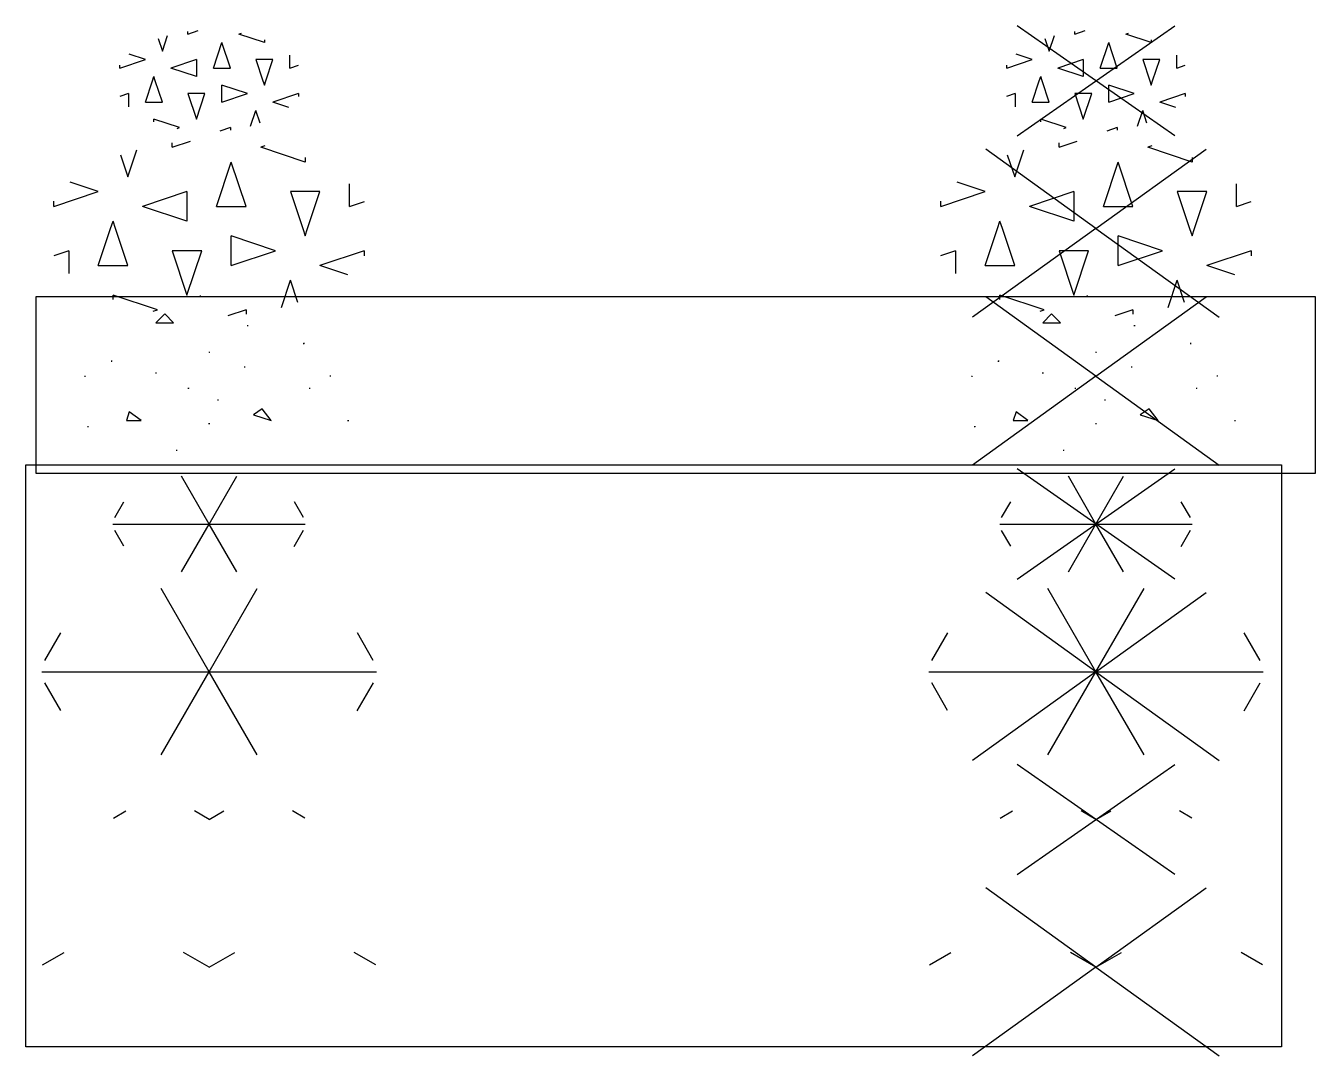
# Model space of a CAD drawing. Header units: metres. Extents: x -77 to 448, y 4806 to 5239.
# Drawn here: x -36.04 to -27.32, y 4924.44 to 4931.37 of the extents above; entities that cross this region are included whole.
import ezdxf
from ezdxf.enums import TextEntityAlignment as Align

# ---------------------------------------------------------------- set-up
doc = ezdxf.new("R2010")
doc.units = ezdxf.units.M
doc.layers.add('V-WE-VH-OPENVERHARDING_STRAATBAKSTEEN-S', color=90, linetype='Continuous', lineweight=25)
doc.styles.add('NLCS-ISO', font='NLCS-ISO.ttf')

# ---------------------------------------------------------------- blocks, each defined once
blk = doc.blocks.new('SVH-FUNDERING_BIMS-SO')
for p, q in [((-5.633, 0.082), (-4.908, 0.5)), ((-0.001, 0), (-0.867, 0.5)), ((0, 0), (0.866, 0.5)), ((5.636, 0.079), (4.907, 0.5)), ((-0.001, 0), (0, -0.001))]:
    blk.add_line(p, q)
at = {"style": 'NLCS-ISO'}
blk.add_attdef('KLEUR', text='', height=1.8, dxfattribs=at).set_placement((6.95, 0), align=Align.MIDDLE_LEFT)
blk = doc.blocks.new('SVH-FUNDERING_BIMS_KL-SO')
for p, q in [((-3.239, 0.047), (-2.822, 0.287)), ((-0.001, 0), (-0.498, 0.287)), ((0, 0), (0.498, 0.287)), ((3.241, 0.045), (2.822, 0.287)), ((-0.001, 0), (0, 0))]:
    blk.add_line(p, q)
at = {"style": 'NLCS-ISO'}
blk.add_attdef('KLEUR', text='', height=1.8, dxfattribs=at).set_placement((4.25, 0), align=Align.MIDDLE_LEFT)
blk = doc.blocks.new('SVH-FUNDERING_EPS-SO')
for p, q in [((0, 0), (-1.626, 2.816)), ((0, 0), (1.626, 2.816)), ((-5.553, 0.382), (-5.014, 1.315)), ((5.554, 0.38), (5.016, 1.313)), ((-5.655, 0), (0, 0)), ((-1.626, -2.816), (0, 0)), ((0, 0), (5.658, 0)), ((1.626, -2.816), (0, 0)), ((-5.017, -1.31), (-5.555, -0.379)), ((5.012, -1.32), (5.559, -0.371))]:
    blk.add_line(p, q)
at = {"style": 'NLCS-ISO'}
blk.add_attdef('KLEUR', text='', height=1.8, dxfattribs=at).set_placement((6.525, 0), align=Align.MIDDLE_LEFT)
blk = doc.blocks.new('SVH-FUNDERING_EPS_KL-SO')
for p, q in [((0, 0), (-0.935, 1.619)), ((0, 0), (0.935, 1.619)), ((-3.193, 0.219), (-2.883, 0.756)), ((3.194, 0.219), (2.884, 0.755)), ((-3.252, 0), (0, 0)), ((-0.935, -1.619), (0, 0)), ((0, 0), (3.253, 0)), ((0.935, -1.619), (0, 0)), ((-2.885, -0.753), (-3.194, -0.218)), ((2.882, -0.759), (3.197, -0.213))]:
    blk.add_line(p, q)
at = {"style": 'NLCS-ISO'}
blk.add_attdef('KLEUR', text='', height=1.8, dxfattribs=at).set_placement((4.25, 0), align=Align.MIDDLE_LEFT)
blk = doc.blocks.new('SVH-FUNDERING_GRANULAAT-SO')
for p, q in [((-0.315, 2.715), (-0.285, 2.715)), ((-0.3, 2.73), (-0.3, 2.7)), ((-1.5, 2.115), (-1.8, 1.815)), ((-1.8, 1.815), (-1.2, 1.815)), ((-1.2, 1.815), (-1.5, 2.115)), ((1.285, 1.715), (1.315, 1.715)), ((1.3, 1.73), (1.3, 1.7)), ((3.185, 1.115), (3.215, 1.115)), ((3.2, 1.13), (3.2, 1.1)), ((-3.315, 0.515), (-3.285, 0.515)), ((-3.3, 0.53), (-3.3, 0.5)), ((0, 0.83), (0, 0.8)), ((0, 0.815), (0.015, 0.815)), ((-1.815, 0.115), (-1.785, 0.115)), ((-1.8, 0.13), (-1.8, 0.1)), ((1.185, 0.315), (1.215, 0.315)), ((1.2, 0.33), (1.2, 0.3)), ((4.085, 0.015), (4.115, 0.015)), ((4.1, 0.03), (4.1, 0)), ((-4.215, 0), (-4.185, 0)), ((-4.2, 0), (-4.2, -0.015)), ((-0.715, -0.4), (-0.685, -0.4)), ((-0.7, -0.385), (-0.7, -0.415)), ((3.385, -0.4), (3.415, -0.4)), ((3.4, -0.385), (3.4, -0.415)), ((0.285, -0.8), (0.315, -0.8)), ((0.3, -0.785), (0.3, -0.815)), ((-2.7, -1.2), (-2.8, -1.5)), ((-2.3, -1.5), (-2.7, -1.2)), ((1.8, -1.1), (1.5, -1.3)), ((1.5, -1.3), (2.1, -1.5)), ((2.1, -1.5), (1.8, -1.1)), ((-4.115, -1.7), (-4.085, -1.7)), ((-4.1, -1.685), (-4.1, -1.715)), ((-2.8, -1.5), (-2.3, -1.5)), ((-0.015, -1.6), (0, -1.6)), ((0, -1.585), (0, -1.615)), ((4.685, -1.5), (4.715, -1.5)), ((4.7, -1.485), (4.7, -1.515)), ((-1.115, -2.5), (-1.085, -2.5)), ((-1.1, -2.485), (-1.1, -2.515))]:
    blk.add_line(p, q)
at = {"style": 'NLCS-ISO'}
blk.add_attdef('KLEUR', text='', height=1.8, dxfattribs=at).set_placement((6.525, 0), align=Align.MIDDLE_LEFT)
blk = doc.blocks.new('SVH-FUNDERING_GRANULAAT_BETON-SO')
for p, q in [((-2.75, 1.75), (-2.444, 2.668)), ((-1.25, 2.75), (-0.634, 2.955)), ((-1.25, 2.75), (-1.25, 2.898)), ((1.888, 2.796), (1.75, 2.75)), ((3.25, 2.25), (1.75, 2.75)), ((-2.999, 2.498), (-2.75, 1.75)), ((0.25, 0.75), (0.75, 2.25)), ((1.25, 0.75), (0.75, 2.25)), ((3.25, 2.406), (3.25, 2.25)), ((-3.75, 1.25), (-4.698, 1.566)), ((4.75, 0.75), (4.75, 1.517)), ((-5.25, 0.75), (-3.75, 1.25)), ((-5.25, 0.75), (-5.25, 0.927)), ((-0.75, 1.25), (-2.25, 0.75)), ((-0.75, 1.25), (-0.75, 0.25)), ((3.75, 1.25), (2.75, 1.25)), ((2.75, 1.25), (3.167, 0)), ((3.333, 0), (3.75, 1.25)), ((4.75, 0.75), (5.255, 0.918)), ((-0.75, 0.25), (-2.25, 0.75)), ((0.25, 0.75), (1.25, 0.75)), ((-3.333, 0), (-3.25, 0.25)), ((-3.167, 0), (-3.25, 0.25)), ((-3.75, -1.25), (-3.333, 0)), ((-2.75, -1.25), (-3.167, 0)), ((0.75, -1.25), (0.75, -0.25)), ((2.25, -0.75), (0.75, -0.25)), ((3.167, 0), (3.25, -0.25)), ((3.25, -0.25), (3.333, 0)), ((-4.75, -0.75), (-5.255, -0.918)), ((-4.75, -0.75), (-4.75, -1.519)), ((-0.25, -0.75), (-1.25, -0.75)), ((-1.25, -0.75), (-0.75, -2.25)), ((-0.75, -2.25), (-0.25, -0.75)), ((0.75, -1.25), (2.25, -0.75)), ((5.25, -0.75), (3.75, -1.25)), ((5.25, -0.75), (5.25, -0.927)), ((-3.75, -1.25), (-2.75, -1.25)), ((4.698, -1.566), (3.75, -1.25)), ((2.444, -2.668), (2.75, -1.75)), ((2.999, -2.498), (2.75, -1.75)), ((-3.25, -2.405), (-3.25, -2.25)), ((-1.75, -2.75), (-3.25, -2.25)), ((-1.888, -2.796), (-1.75, -2.75)), ((1.25, -2.75), (0.634, -2.955)), ((1.25, -2.75), (1.25, -2.898))]:
    blk.add_line(p, q)
at = {"style": 'NLCS-ISO'}
blk.add_attdef('KLEUR', text='', height=1.8, dxfattribs=at).set_placement((6.525, 0), align=Align.MIDDLE_LEFT)
blk = doc.blocks.new('SVH-FUNDERING_GRANULAAT_BETON_KL-SO')
for p, q in [((-1.725, 1.437), (-1.581, 1.006)), ((-1.581, 1.006), (-1.405, 1.534)), ((-0.719, 1.581), (-0.365, 1.699)), ((-0.719, 1.581), (-0.719, 1.666)), ((1.085, 1.608), (1.006, 1.581)), ((1.869, 1.294), (1.006, 1.581)), ((1.869, 1.383), (1.869, 1.294)), ((-2.156, 0.719), (-2.701, 0.9)), ((0.144, 0.431), (0.431, 1.294)), ((0.719, 0.431), (0.431, 1.294)), ((2.731, 0.431), (2.731, 0.873)), ((-3.019, 0.431), (-2.156, 0.719)), ((-3.019, 0.431), (-3.019, 0.533)), ((-0.431, 0.719), (-1.294, 0.431)), ((-0.431, 0.719), (-0.431, 0.144)), ((2.156, 0.719), (1.581, 0.719)), ((1.581, 0.719), (1.821, 0)), ((1.917, 0), (2.156, 0.719)), ((2.731, 0.431), (3.022, 0.528)), ((-1.917, 0), (-1.869, 0.144)), ((-1.821, 0), (-1.869, 0.144)), ((-0.431, 0.144), (-1.294, 0.431)), ((0.144, 0.431), (0.719, 0.431)), ((-2.731, -0.431), (-3.022, -0.528)), ((-2.731, -0.431), (-2.731, -0.874)), ((-2.156, -0.719), (-1.917, 0)), ((-1.581, -0.719), (-1.821, 0)), ((-0.144, -0.431), (-0.719, -0.431)), ((-0.719, -0.431), (-0.431, -1.294)), ((-0.431, -1.294), (-0.144, -0.431)), ((0.431, -0.719), (0.431, -0.144)), ((1.294, -0.431), (0.431, -0.144)), ((0.431, -0.719), (1.294, -0.431)), ((1.821, 0), (1.869, -0.144)), ((1.869, -0.144), (1.917, 0)), ((3.019, -0.431), (2.156, -0.719)), ((3.019, -0.431), (3.019, -0.533)), ((-2.156, -0.719), (-1.581, -0.719)), ((2.701, -0.9), (2.156, -0.719)), ((-1.869, -1.383), (-1.869, -1.294)), ((-1.006, -1.581), (-1.869, -1.294)), ((1.405, -1.534), (1.581, -1.006)), ((1.725, -1.437), (1.581, -1.006)), ((-1.085, -1.608), (-1.006, -1.581)), ((0.719, -1.581), (0.365, -1.699)), ((0.719, -1.581), (0.719, -1.666))]:
    blk.add_line(p, q)
at = {"style": 'NLCS-ISO'}
blk.add_attdef('KLEUR', text='', height=1.8, dxfattribs=at).set_placement((4.25, 0), align=Align.MIDDLE_LEFT)
blk = doc.blocks.new('V-SVH-FUNDERING_BIMS-SO')
for p, q in [((0, 0), (-3.728, 2.684)), ((0, 0), (3.728, 2.684)), ((-5.633, 0.082), (-4.908, 0.5)), ((-0.001, 0), (-0.867, 0.5)), ((0, 0), (0.866, 0.5)), ((5.636, 0.079), (4.907, 0.5)), ((0, 0), (-4.172, -3.003)), ((-0.001, 0), (0, -0.001)), ((0, 0), (4.172, -3.003))]:
    blk.add_line(p, q)
at = {"style": 'NLCS-ISO'}
blk.add_attdef('KLEUR', text='', height=1.8, dxfattribs=at).set_placement((6.95, 0), align=Align.MIDDLE_LEFT)
blk = doc.blocks.new('V-SVH-FUNDERING_BIMS_KL-SO')
for p, q in [((-2.662, -1.864), (2.662, 1.864)), ((2.662, -1.864), (-2.662, 1.864)), ((-3.239, 0.047), (-2.822, 0.287)), ((-0.001, 0), (-0.498, 0.287)), ((0, 0), (0.498, 0.287)), ((3.241, 0.045), (2.822, 0.287)), ((-0.001, 0), (0, 0))]:
    blk.add_line(p, q)
at = {"style": 'NLCS-ISO'}
blk.add_attdef('KLEUR', text='', height=1.8, dxfattribs=at).set_placement((4.25, 0), align=Align.MIDDLE_LEFT)
blk = doc.blocks.new('V-SVH-FUNDERING_EPS-SO')
for p, q in [((0, 0), (-3.728, 2.684)), ((0, 0), (-1.626, 2.816)), ((0, 0), (1.626, 2.816)), ((0, 0), (3.728, 2.684)), ((-5.553, 0.382), (-5.014, 1.315)), ((5.554, 0.38), (5.016, 1.313)), ((-5.655, 0), (0, 0)), ((0, 0), (-4.172, -3.003)), ((-1.626, -2.816), (0, 0)), ((0, 0), (5.658, 0)), ((1.626, -2.816), (0, 0)), ((-5.017, -1.31), (-5.555, -0.379)), ((0, 0), (4.172, -3.003)), ((5.012, -1.32), (5.559, -0.371))]:
    blk.add_line(p, q)
at = {"style": 'NLCS-ISO'}
blk.add_attdef('KLEUR', text='', height=1.8, dxfattribs=at).set_placement((6.525, 0), align=Align.MIDDLE_LEFT)
blk = doc.blocks.new('V-SVH-FUNDERING_EPS_KL-SO')
for p, q in [((-2.662, -1.864), (2.662, 1.864)), ((2.662, -1.864), (-2.662, 1.864)), ((0, 0), (-0.935, 1.619)), ((0, 0), (0.935, 1.619)), ((-3.193, 0.219), (-2.883, 0.756)), ((3.194, 0.219), (2.884, 0.755)), ((-3.252, 0), (0, 0)), ((-0.935, -1.619), (0, 0)), ((0, 0), (3.253, 0)), ((0.935, -1.619), (0, 0)), ((-2.885, -0.753), (-3.194, -0.218)), ((2.882, -0.759), (3.197, -0.213))]:
    blk.add_line(p, q)
at = {"style": 'NLCS-ISO'}
blk.add_attdef('KLEUR', text='', height=1.8, dxfattribs=at).set_placement((4.25, 0), align=Align.MIDDLE_LEFT)
blk = doc.blocks.new('V-SVH-FUNDERING_GRANULAAT-SO')
for p, q in [((0, 0), (-3.728, 2.684)), ((-0.315, 2.715), (-0.285, 2.715)), ((-0.3, 2.73), (-0.3, 2.7)), ((0, 0), (3.728, 2.684)), ((-1.5, 2.115), (-1.8, 1.815)), ((-1.8, 1.815), (-1.2, 1.815)), ((-1.2, 1.815), (-1.5, 2.115)), ((1.285, 1.715), (1.315, 1.715)), ((1.3, 1.73), (1.3, 1.7)), ((3.185, 1.115), (3.215, 1.115)), ((3.2, 1.13), (3.2, 1.1)), ((-3.315, 0.515), (-3.285, 0.515)), ((-3.3, 0.53), (-3.3, 0.5)), ((0, 0.83), (0, 0.8)), ((0, 0.815), (0.015, 0.815)), ((0, 0), (-4.172, -3.003)), ((-1.815, 0.115), (-1.785, 0.115)), ((-1.8, 0.13), (-1.8, 0.1)), ((1.185, 0.315), (1.215, 0.315)), ((1.2, 0.33), (1.2, 0.3)), ((4.085, 0.015), (4.115, 0.015)), ((4.1, 0.03), (4.1, 0)), ((-4.215, 0), (-4.185, 0)), ((-4.2, 0), (-4.2, -0.015)), ((-0.715, -0.4), (-0.685, -0.4)), ((-0.7, -0.385), (-0.7, -0.415)), ((0, 0), (4.172, -3.003)), ((3.385, -0.4), (3.415, -0.4)), ((3.4, -0.385), (3.4, -0.415)), ((0.285, -0.8), (0.315, -0.8)), ((0.3, -0.785), (0.3, -0.815)), ((-2.7, -1.2), (-2.8, -1.5)), ((-2.3, -1.5), (-2.7, -1.2)), ((1.8, -1.1), (1.5, -1.3)), ((1.5, -1.3), (2.1, -1.5)), ((2.1, -1.5), (1.8, -1.1)), ((-4.115, -1.7), (-4.085, -1.7)), ((-4.1, -1.685), (-4.1, -1.715)), ((-2.8, -1.5), (-2.3, -1.5)), ((-0.015, -1.6), (0, -1.6)), ((0, -1.585), (0, -1.615)), ((4.685, -1.5), (4.715, -1.5)), ((4.7, -1.485), (4.7, -1.515)), ((-1.115, -2.5), (-1.085, -2.5)), ((-1.1, -2.485), (-1.1, -2.515))]:
    blk.add_line(p, q)
at = {"style": 'NLCS-ISO'}
blk.add_attdef('KLEUR', text='', height=1.8, dxfattribs=at).set_placement((6.525, 0), align=Align.MIDDLE_LEFT)
blk = doc.blocks.new('V-SVH-FUNDERING_GRANULAAT_BETON-SO')
for p, q in [((0, 0), (-3.728, 2.684)), ((-2.75, 1.75), (-2.444, 2.668)), ((-1.25, 2.75), (-0.634, 2.955)), ((-1.25, 2.75), (-1.25, 2.898)), ((0, 0), (3.728, 2.684)), ((1.888, 2.796), (1.75, 2.75)), ((3.25, 2.25), (1.75, 2.75)), ((-2.999, 2.498), (-2.75, 1.75)), ((0.25, 0.75), (0.75, 2.25)), ((1.25, 0.75), (0.75, 2.25)), ((3.25, 2.406), (3.25, 2.25)), ((-3.75, 1.25), (-4.698, 1.566)), ((4.75, 0.75), (4.75, 1.517)), ((-5.25, 0.75), (-3.75, 1.25)), ((-5.25, 0.75), (-5.25, 0.927)), ((-0.75, 1.25), (-2.25, 0.75)), ((-0.75, 1.25), (-0.75, 0.25)), ((3.75, 1.25), (2.75, 1.25)), ((2.75, 1.25), (3.167, 0)), ((3.333, 0), (3.75, 1.25)), ((4.75, 0.75), (5.255, 0.918)), ((-0.75, 0.25), (-2.25, 0.75)), ((0.25, 0.75), (1.25, 0.75)), ((0, 0), (-4.172, -3.003)), ((-3.333, 0), (-3.25, 0.25)), ((-3.167, 0), (-3.25, 0.25)), ((-3.75, -1.25), (-3.333, 0)), ((-2.75, -1.25), (-3.167, 0)), ((0, 0), (4.172, -3.003)), ((0.75, -1.25), (0.75, -0.25)), ((2.25, -0.75), (0.75, -0.25)), ((3.167, 0), (3.25, -0.25)), ((3.25, -0.25), (3.333, 0)), ((-4.75, -0.75), (-5.255, -0.918)), ((-4.75, -0.75), (-4.75, -1.519)), ((-0.25, -0.75), (-1.25, -0.75)), ((-1.25, -0.75), (-0.75, -2.25)), ((-0.75, -2.25), (-0.25, -0.75)), ((0.75, -1.25), (2.25, -0.75)), ((5.25, -0.75), (3.75, -1.25)), ((5.25, -0.75), (5.25, -0.927)), ((-3.75, -1.25), (-2.75, -1.25)), ((4.698, -1.566), (3.75, -1.25)), ((2.444, -2.668), (2.75, -1.75)), ((2.999, -2.498), (2.75, -1.75)), ((-3.25, -2.405), (-3.25, -2.25)), ((-1.75, -2.75), (-3.25, -2.25)), ((-1.888, -2.796), (-1.75, -2.75)), ((1.25, -2.75), (0.634, -2.955)), ((1.25, -2.75), (1.25, -2.898))]:
    blk.add_line(p, q)
at = {"style": 'NLCS-ISO'}
blk.add_attdef('KLEUR', text='', height=1.8, dxfattribs=at).set_placement((6.525, 0), align=Align.MIDDLE_LEFT)
blk = doc.blocks.new('V-SVH-FUNDERING_GRANULAAT_BETON_KL-SO')
for p, q in [((-2.662, -1.864), (2.662, 1.864)), ((2.662, -1.864), (-2.662, 1.864)), ((-1.725, 1.437), (-1.581, 1.006)), ((-1.581, 1.006), (-1.405, 1.534)), ((-0.719, 1.581), (-0.365, 1.699)), ((-0.719, 1.581), (-0.719, 1.666)), ((1.085, 1.608), (1.006, 1.581)), ((1.869, 1.294), (1.006, 1.581)), ((1.869, 1.383), (1.869, 1.294)), ((-2.156, 0.719), (-2.701, 0.9)), ((0.144, 0.431), (0.431, 1.294)), ((0.719, 0.431), (0.431, 1.294)), ((2.731, 0.431), (2.731, 0.873)), ((-3.019, 0.431), (-2.156, 0.719)), ((-3.019, 0.431), (-3.019, 0.533)), ((-0.431, 0.719), (-1.294, 0.431)), ((-0.431, 0.719), (-0.431, 0.144)), ((2.156, 0.719), (1.581, 0.719)), ((1.581, 0.719), (1.821, 0)), ((1.917, 0), (2.156, 0.719)), ((2.731, 0.431), (3.022, 0.528)), ((-1.917, 0), (-1.869, 0.144)), ((-1.821, 0), (-1.869, 0.144)), ((-0.431, 0.144), (-1.294, 0.431)), ((0.144, 0.431), (0.719, 0.431)), ((-2.731, -0.431), (-3.022, -0.528)), ((-2.731, -0.431), (-2.731, -0.874)), ((-2.156, -0.719), (-1.917, 0)), ((-1.581, -0.719), (-1.821, 0)), ((-0.144, -0.431), (-0.719, -0.431)), ((-0.719, -0.431), (-0.431, -1.294)), ((-0.431, -1.294), (-0.144, -0.431)), ((0.431, -0.719), (0.431, -0.144)), ((1.294, -0.431), (0.431, -0.144)), ((0.431, -0.719), (1.294, -0.431)), ((1.821, 0), (1.869, -0.144)), ((1.869, -0.144), (1.917, 0)), ((3.019, -0.431), (2.156, -0.719)), ((3.019, -0.431), (3.019, -0.533)), ((-2.156, -0.719), (-1.581, -0.719)), ((2.701, -0.9), (2.156, -0.719)), ((-1.869, -1.383), (-1.869, -1.294)), ((-1.006, -1.581), (-1.869, -1.294)), ((1.405, -1.534), (1.581, -1.006)), ((1.725, -1.437), (1.581, -1.006)), ((-1.085, -1.608), (-1.006, -1.581)), ((0.719, -1.581), (0.365, -1.699)), ((0.719, -1.581), (0.719, -1.666))]:
    blk.add_line(p, q)
at = {"style": 'NLCS-ISO'}
blk.add_attdef('KLEUR', text='', height=1.8, dxfattribs=at).set_placement((4.25, 0), align=Align.MIDDLE_LEFT)

msp = doc.modelspace()

# ---------------------------------------------------------------- linework, layer by layer
at = {"color": 40}
for points in [[(-35.9692, 4929.5377), (-27.3153, 4929.5377), (-27.3153, 4928.3397), (-35.9692, 4928.3397)], [(-36.0387, 4928.3983), (-27.5444, 4928.3983), (-27.5444, 4924.4595), (-36.0387, 4924.4595)]]:
    msp.add_lwpolyline(points, close=True, dxfattribs=at)

# ---------------------------------------------------------------- block references
at = {"layer": 'V-WE-VH-OPENVERHARDING_STRAATBAKSTEEN-S', "xscale": 0.2, "yscale": 0.2, "zscale": 0.2}
for name, p in [('V-SVH-FUNDERING_GRANULAAT_BETON_KL-SO', (-28.7985, 4930.9979)), ('SVH-FUNDERING_GRANULAAT_BETON_KL-SO', (-34.7985, 4930.9979)), ('SVH-FUNDERING_GRANULAAT_BETON-SO', (-34.7985, 4929.9979)), ('V-SVH-FUNDERING_GRANULAAT_BETON-SO', (-28.7985, 4929.9979)), ('SVH-FUNDERING_GRANULAAT-SO', (-34.7985, 4928.9979)), ('V-SVH-FUNDERING_GRANULAAT-SO', (-28.7985, 4928.9979)), ('SVH-FUNDERING_EPS_KL-SO', (-34.7985, 4927.9979)), ('V-SVH-FUNDERING_EPS_KL-SO', (-28.7985, 4927.9979)), ('SVH-FUNDERING_EPS-SO', (-34.7985, 4926.9979)), ('V-SVH-FUNDERING_EPS-SO', (-28.7985, 4926.9979)), ('V-SVH-FUNDERING_BIMS_KL-SO', (-28.7985, 4925.9979)), ('SVH-FUNDERING_BIMS_KL-SO', (-34.7985, 4925.9979)), ('V-SVH-FUNDERING_BIMS-SO', (-28.7985, 4924.9979)), ('SVH-FUNDERING_BIMS-SO', (-34.7985, 4924.9979))]:
    msp.add_blockref(name, p, dxfattribs=at)

doc.saveas('drawing.dxf')
